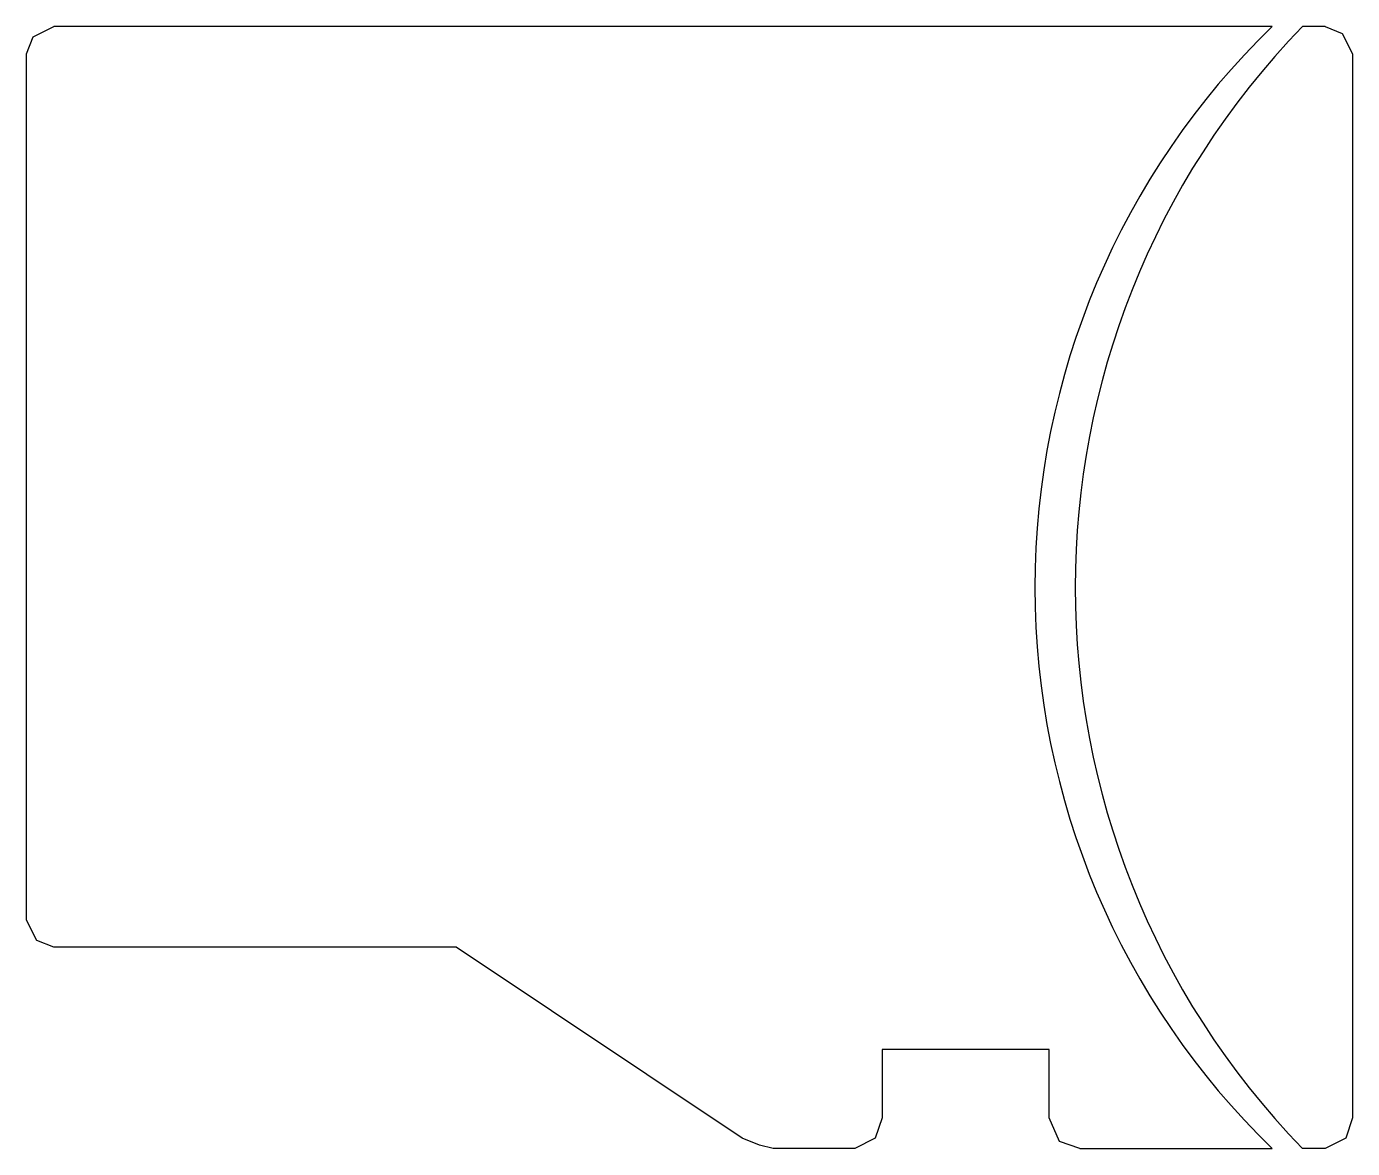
# Model space of a CAD drawing. Header units: millimetres. Extents: x 10727 to 11125, y -1459 to -1122.
import ezdxf

# ---------------------------------------------------------------- set-up
doc = ezdxf.new("R2010")
doc.units = ezdxf.units.MM
doc.header["$LTSCALE"] = 102.489059

msp = doc.modelspace()

# ---------------------------------------------------------------- linework, layer by layer
at = {"color": 7, "linetype": 'Continuous'}
for p, q in [((10728.55, -1125.33), (10734.7, -1122.26)), ((11101, -1122.26), (10734.7, -1122.26)), ((11116.99, -1122.26), (11110.11, -1122.26)), ((11116.99, -1122.26), (11122.11, -1124.3)), ((10726.5, -1130.45), (10728.55, -1125.33)), ((11122.11, -1124.3), (11125.19, -1130.45)), ((10726.5, -1390.78), (10726.5, -1130.45)), ((11125.19, -1130.45), (11125.19, -1450.22)), ((10729.58, -1396.93), (10726.5, -1390.78)), ((10734.7, -1398.98), (10729.58, -1396.93)), ((10855.64, -1398.98), (10734.7, -1398.98)), ((10941.73, -1456.37), (10855.64, -1398.98)), ((11033.97, -1429.72), (10983.75, -1429.72)), ((10983.75, -1429.72), (10983.75, -1450.22)), ((11033.97, -1450.22), (11033.97, -1429.72)), ((10983.75, -1450.22), (10981.7, -1456.37)), ((11037.05, -1457.39), (11033.97, -1450.22)), ((11125.19, -1450.22), (11123.14, -1456.37)), ((10946.86, -1458.42), (10941.73, -1456.37)), ((10950.96, -1459.44), (10946.86, -1458.42)), ((10981.7, -1456.37), (10975.55, -1459.44)), ((11043.2, -1459.44), (11037.05, -1457.39)), ((11123.14, -1456.37), (11116.99, -1459.44)), ((10975.55, -1459.44), (10950.96, -1459.44)), ((11043.2, -1459.44), (11101, -1459.44)), ((11116.99, -1459.44), (11110.11, -1459.44))]:
    msp.add_line(p, q, dxfattribs=at)
for centre, radius, start, end in [((11264.64, -1290.85), 234.95, 134.1445, 225.8555), ((11284.18, -1290.85), 242.33, 135.915, 224.085)]:
    msp.add_arc(centre, radius, start, end, dxfattribs=at)

doc.saveas('drawing.dxf')
